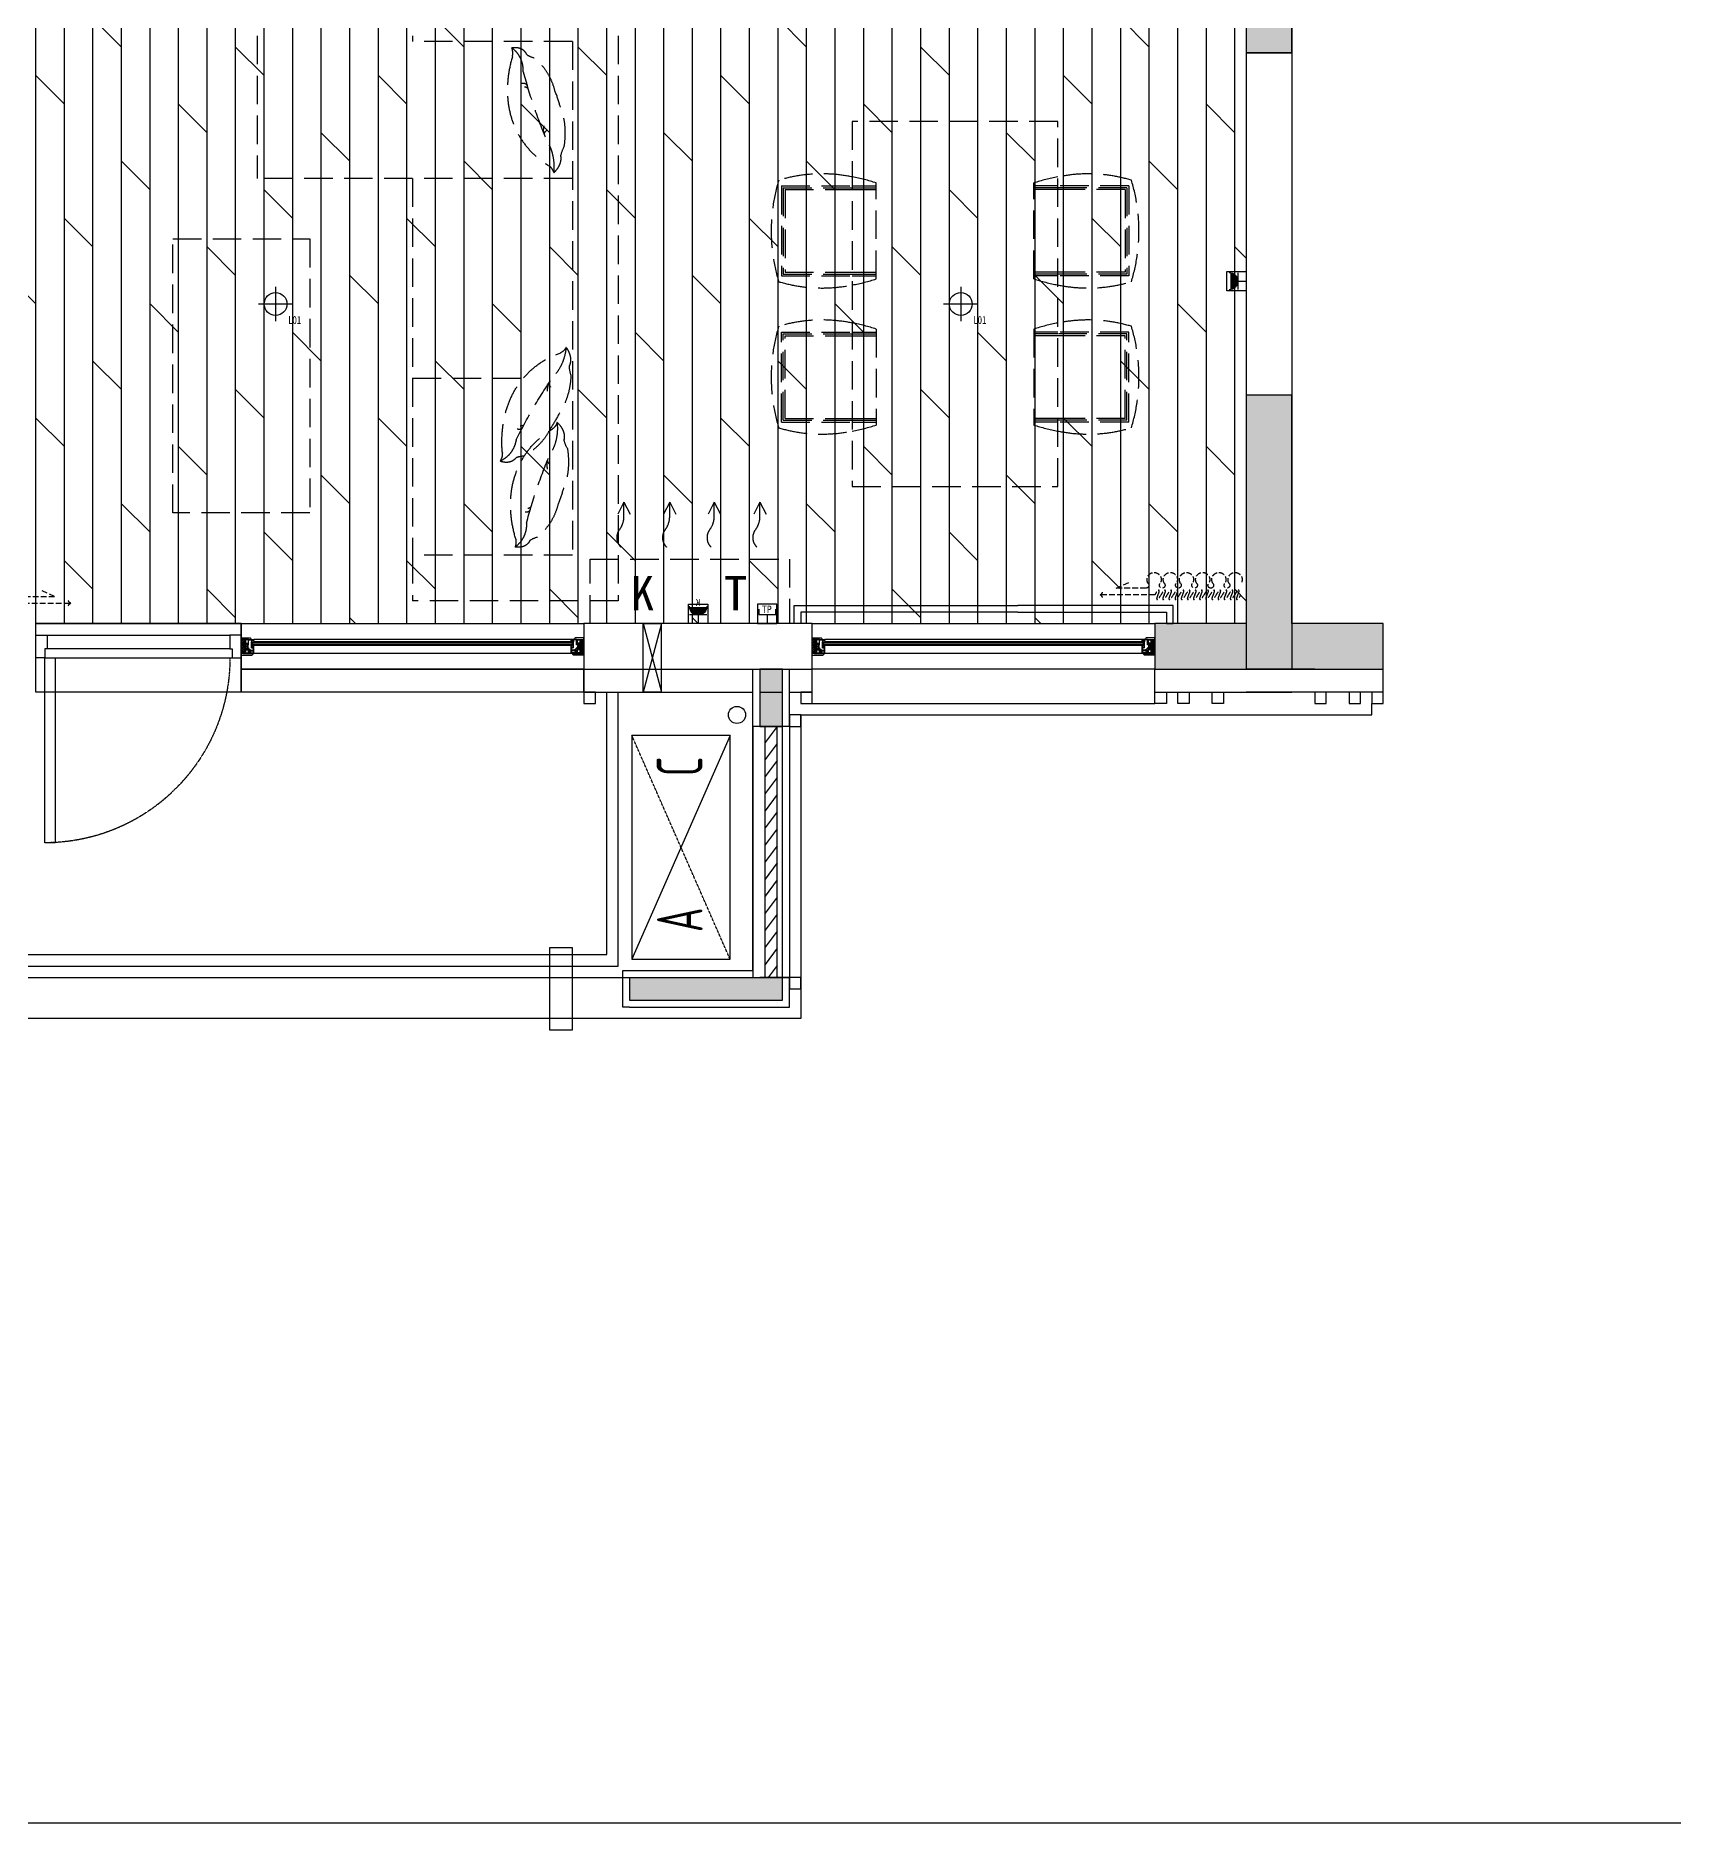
# Model space of a CAD drawing. Header units: millimetres. Extents: x -28014 to 297841, y -81741 to 47579.
# Drawn here: x 85783 to 92953, y -36114 to -28284 of the extents above; entities that cross this region are included whole.
import ezdxf

# ---------------------------------------------------------------- set-up
doc = ezdxf.new("R2010")
doc.units = ezdxf.units.MM
doc.header["$MEASUREMENT"] = 0
doc.set_wipeout_variables(frame=1)
doc.linetypes.add('__DASH', pattern=[0.35, 0.25, -0.1])
doc.linetypes.add('DASH', pattern=[0.35, 0.25, -0.1])
for name, color, linetype in [('A-墙体-面层', 6, 'Continuous'), ('A-给排水-设备', 132, 'Continuous'), ('AR9-剪力墙（柱）填充', 250, 'Continuous'), ('AR9-剪力墙（柱）线', 6, 'Continuous'), ('AR9-墙线', 160, 'Continuous'), ('AR9-建筑幕墙（窗）', 12, 'Continuous'), ('AR9-阳台栏杆（天花隐）', 12, 'Continuous'), ('DS-4BS-墙体完成面', 20, 'Continuous'), ('DS-4BS-窗帘', 136, 'Continuous'), ('EM-弱电图标', 14, 'Continuous'), ('EM-强电图标', 14, 'Continuous'), ('FC-地面造型线', 136, 'Continuous'), ('FC-平面高差线', 144, 'Continuous'), ('FF-活动家具', 51, 'Continuous'), ('FF-门', 20, 'Continuous'), ('FF-门套', 20, 'Continuous'), ('RC-天花灯具', 2, 'Continuous'), ('RC-天花轮廓线', 30, 'Continuous'), ('SURFACE', 6, 'Continuous'), ('装饰', 152, 'Continuous')]:
    doc.layers.add(name, color=color, linetype=linetype)
doc.styles.add('DADRI-HZ', font='hzs.shx', dxfattribs={"width": 0.7, "bigfont": 'hztxt.shx'})
doc.styles.add('宋体', font='', dxfattribs={"width": 0.8})
doc.styles.add('文字标注', font='')
doc.styles.get('宋体').set_extended_font_data('SimSun')
doc.styles.get('文字标注').set_extended_font_data('SimSun')

# ---------------------------------------------------------------- blocks, each defined once
blk = doc.blocks.new('nfdgfxb')
at = {"layer": 'AR9-墙线', "ltscale": 0.5}
blk.add_lwpolyline([(34, 300), (114, 300), (34, 0), (114, 0), (114, 300), (34, 300), (114, 0), (34, 0), (34, 300)], dxfattribs=at)
blk = doc.blocks.new('kt')
at = {"linetype": 'DASH', "ltscale": 500}
for p, q in [((632478.4, 107205.6), (632451.2, 107259.3)), ((632478.4, 107262.9), (632478.4, 107205.6)), ((632478.4, 107205.6), (632505.5, 107259.3)), ((632678.6, 107205.6), (632651.4, 107259.3)), ((632678.6, 107262.9), (632678.6, 107205.6)), ((632678.6, 107205.6), (632705.8, 107259.3)), ((632873.5, 107205.6), (632846.3, 107259.3)), ((632873.5, 107262.9), (632873.5, 107205.6)), ((632873.5, 107205.6), (632900.7, 107259.3)), ((633073.8, 107205.6), (633046.7, 107259.3)), ((633073.8, 107262.9), (633073.8, 107205.6)), ((633073.8, 107205.6), (633101, 107259.3))]:
    blk.add_line(p, q, dxfattribs=at)
blk.add_lwpolyline([(633221.1, 107455.2), (632349.1, 107455.2), (632349.1, 107738.2), (633221.1, 107738.2)], close=True, dxfattribs=at)
for centre, radius, start, end in [((632453.1, 107361.6), 56.8, 320.2307, 47.1069), ((632653.4, 107361.6), 56.8, 320.2307, 47.1069), ((632848.3, 107361.6), 56.8, 320.2307, 47.1069), ((633048.6, 107361.6), 56.8, 320.2307, 47.1069), ((632577.5, 107267.5), 99.3, 144.40561, 182.66529), ((632777.8, 107267.5), 99.3, 144.40561, 182.66529), ((632972.7, 107267.5), 99.3, 144.40561, 182.66529), ((633173, 107267.5), 99.3, 144.40561, 182.66529)]:
    blk.add_arc(centre, radius, start, end, dxfattribs=at)
at = {"linetype": 'DASH', "ltscale": 500, "insert": (633044, 107679.8), "char_height": 150, "attachment_point": 7, "rotation": 180, "style": '文字标注'}
blk.add_mtext('K   T', dxfattribs=at)
blk = doc.blocks.new('餐桌组合11600')
at = {"layer": 'FF-活动家具', "linetype": '__DASH', "ltscale": 500}
for p, q in [((282.8, 310.4), (282.8, 0)), ((282.8, 310.4), (677.2, 310.4)), ((290.9, 302.3), (290.9, 0)), ((290.9, 302.3), (669.1, 302.3)), ((299, 294.2), (299, 0)), ((299, 294.2), (661, 294.2)), ((661, 294.2), (661, 0)), ((669.1, 302.3), (669.1, 0)), ((677.2, 310.4), (677.2, 0)), ((922.8, 310.4), (922.8, 0)), ((1317.2, 310.4), (922.8, 310.4)), ((930.9, 302.3), (930.9, 0)), ((1309.1, 302.3), (930.9, 302.3)), ((939, 294.2), (939, 0)), ((1301, 294.2), (939, 294.2)), ((1301, 294.2), (1301, 0)), ((1309.1, 302.3), (1309.1, 0)), ((1317.2, 310.4), (1317.2, 0)), ((282.8, 0), (282.8, -105)), ((290.9, 0), (290.9, -105)), ((299, 0), (299, -105)), ((661, 0), (661, -105)), ((669.1, 0), (669.1, -105)), ((677.2, 0), (677.2, -105)), ((922.8, 0), (922.8, -105)), ((930.9, 0), (930.9, -105)), ((939, 0), (939, -105)), ((1301, 0), (1301, -105)), ((1309.1, 0), (1309.1, -105)), ((1317.2, 0), (1317.2, -105)), ((690.3, -105), (269.7, -105)), ((909.7, -105), (1330.3, -105)), ((690.3, -795), (269.7, -795)), ((282.8, -900), (282.8, -795)), ((290.9, -900), (290.9, -795)), ((299, -900), (299, -795)), ((661, -900), (661, -795)), ((669.1, -900), (669.1, -795)), ((677.2, -900), (677.2, -795)), ((909.7, -795), (1330.3, -795)), ((922.8, -900), (922.8, -795)), ((930.9, -900), (930.9, -795)), ((939, -900), (939, -795)), ((1301, -900), (1301, -795)), ((1309.1, -900), (1309.1, -795)), ((1317.2, -900), (1317.2, -795)), ((282.8, -1210.4), (282.8, -900)), ((290.9, -1202.3), (290.9, -900)), ((299, -1194.2), (299, -900)), ((661, -1194.2), (661, -900)), ((669.1, -1202.3), (669.1, -900)), ((677.2, -1210.4), (677.2, -900)), ((922.8, -1210.4), (922.8, -900)), ((930.9, -1202.3), (930.9, -900)), ((939, -1194.2), (939, -900)), ((1301, -1194.2), (1301, -900)), ((1309.1, -1202.3), (1309.1, -900)), ((1317.2, -1210.4), (1317.2, -900)), ((282.8, -1210.4), (677.2, -1210.4)), ((290.9, -1202.3), (669.1, -1202.3)), ((299, -1194.2), (661, -1194.2)), ((1317.2, -1210.4), (922.8, -1210.4)), ((1309.1, -1202.3), (930.9, -1202.3)), ((1301, -1194.2), (939, -1194.2))]:
    blk.add_line(p, q, dxfattribs=at)
blk.add_lwpolyline([(0, -900), (1600, -900), (1600, 0), (0, 0)], close=True, dxfattribs=at)
for centre, radius, start, end in [((889.9, 132.6), 659.9, 163.32114, 191.58921), ((480, -408.1), 763.2, 73.06972, 106.93028), ((70.1, 132.6), 659.9, 348.41079, 16.67886), ((1529.9, 132.6), 659.9, 163.32114, 191.58921), ((1120, -408.1), 763.2, 73.06972, 106.93028), ((710.1, 132.6), 659.9, 348.41079, 16.67886), ((1061.1, 148.9), 831.1, 190.32403, 197.7898), ((-101.1, 148.9), 831.1, 342.2102, 349.67597), ((1701.1, 148.9), 831.1, 190.32403, 197.7898), ((538.9, 148.9), 831.1, 342.2102, 349.67597), ((1061.1, -1048.9), 831.1, 162.2102, 169.67597), ((-101.1, -1048.9), 831.1, 10.32403, 17.7898), ((1701.1, -1048.9), 831.1, 162.2102, 169.67597), ((538.9, -1048.9), 831.1, 10.32403, 17.7898), ((889.9, -1032.6), 659.9, 168.41079, 196.67886), ((70.1, -1032.6), 659.9, 343.32114, 11.58921), ((1529.9, -1032.6), 659.9, 168.41079, 196.67886), ((710.1, -1032.6), 659.9, 343.32114, 11.58921), ((480, -491.9), 763.2, 253.06972, 286.93028), ((1120, -491.9), 763.2, 253.06972, 286.93028)]:
    blk.add_arc(centre, radius, start, end, dxfattribs=at)
blk = doc.blocks.new('L沙发2650')
at = {"layer": 'FF-活动家具', "linetype": '__DASH', "ltscale": 500}
for p, q in [((0, 2650), (0, 0)), ((0, 2650), (870, 2650)), ((870, 2650), (1580, 2650)), ((900, 2650), (900, 2450)), ((1580, 2650), (1580, 1850)), ((200, 2450), (900, 2450)), ((200, 2450), (200, 200)), ((200, 1850), (900, 1850)), ((900, 1850), (1580, 1850)), ((900, 1850), (900, 200)), ((900, 975), (415.5, 975)), ((200, 200), (900, 200)), ((900, 200), (900, 0)), ((0, 0), (900, 0))]:
    blk.add_line(p, q, dxfattribs=at)
at = {"layer": 'FF-活动家具', "linetype": '__DASH', "ltscale": 500, "extrusion": (0, 0, -1)}
for centre, major_axis, start_param, end_param in [((735.7, 2032.2), (-417.7, 292.3), -0.26771, 0.196309), ((735.7, 2032.2), (-417.7, 292.3), -0.26771, 0.196309), ((-142, 2402.6), (-559.3, 391.4), 2.408554, 3.455752), ((-142, 2402.6), (-559.3, 391.4), 2.408554, 3.455752), ((296.7, 2497.8), (-122.7, 85.8), 3.389375, 3.703714), ((296.7, 2497.8), (-122.7, 85.8), 3.389375, 3.703714), ((475.2, 2351.9), (-70.3, 49.2), -0.150831, 0.979679), ((475.2, 2351.9), (-70.3, 49.2), -0.150831, 0.979679), ((618.2, 2266.5), (-180.9, 126.6), -0.490371, 0.250353), ((618.2, 2266.5), (-180.9, 126.6), -0.490371, 0.250353), ((551.4, 2375.7), (-80.2, 56.1), -0.678882, -0.164651), ((551.4, 2375.7), (-80.2, 56.1), -0.678882, -0.164651), ((-3255.5, 3958.4), (-3347.5, 2342.5), 2.882237, 2.987316), ((-3255.5, 3958.4), (-3347.5, 2342.5), 2.882237, 2.987316), ((1108.5, 1786.5), (-778.4, 544.7), -0.258135, -0.160744), ((1108.5, 1786.5), (-778.4, 544.7), -0.258135, -0.160744), ((699.8, 1925.9), (-417.7, 292.3), -0.615188, -0.151169), ((699.8, 1925.9), (-417.7, 292.3), -0.615188, -0.151169), ((116.6, 1963.8), (-122.7, 85.8), 2.160593, 2.474931), ((116.6, 1963.8), (-122.7, 85.8), 2.160593, 2.474931), ((610.9, 1814.2), (-295, 206.4), -0.559943, -0.019248), ((610.9, 1814.2), (-295, 206.4), -0.559943, -0.019248), ((328.7, 1917.3), (-70.3, 49.2), -1.398558, -0.268048), ((328.7, 1917.3), (-70.3, 49.2), -1.398558, -0.268048), ((369.4, 1835.9), (-80.2, 56.1), -0.254228, 0.260003), ((369.4, 1835.9), (-80.2, 56.1), -0.254228, 0.260003), ((285.2, 946.3), (14.1, 14.9), 0.590754, 1.564635), ((285.2, 946.3), (14.1, 14.9), 0.590754, 1.564635), ((232.3, 898.1), (62.2, 65.5), 0.182406, 0.714671), ((232.3, 898.1), (62.2, 65.5), 0.182406, 0.714671), ((442.8, 812.6), (36, 37.8), 2.537971, 2.960057), ((442.8, 812.6), (36, 37.8), 2.537971, 2.960057), ((442.2, 780.3), (22.2, 23.4), 2.199169, 3.345275), ((442.2, 780.3), (22.2, 23.4), 2.199169, 3.345275), ((291, 609.7), (16.8, 11.7), 0.590754, 1.564635), ((291, 609.7), (16.8, 11.7), 0.590754, 1.564635), ((229.5, 573), (74, 51.8), 0.182406, 0.714671), ((229.5, 573), (74, 51.8), 0.182406, 0.714671), ((418.9, 447.3), (42.8, 29.9), 2.537971, 2.960057), ((418.9, 447.3), (42.8, 29.9), 2.537971, 2.960057), ((411.8, 415.8), (26.4, 18.5), 2.199169, 3.345275), ((411.8, 415.8), (26.4, 18.5), 2.199169, 3.345275)]:
    blk.add_ellipse(centre, major_axis=major_axis, ratio=0.724638, start_param=start_param, end_param=end_param, dxfattribs=at)
at = {"layer": 'FF-活动家具', "linetype": '__DASH', "ltscale": 500}
for centre, major_axis, start_param, end_param in [((432.9, 2209.7), (-42.8, 29.9), -0.603621, -0.181536), ((432.9, 2209.7), (-42.8, 29.9), -0.603621, -0.181536), ((425.8, 2241.2), (-26.4, 18.5), -0.942424, 0.203683), ((425.8, 2241.2), (-26.4, 18.5), -0.942424, 0.203683), ((305, 2047.4), (-16.8, 11.7), 3.732346, 4.706228), ((305, 2047.4), (-16.8, 11.7), 3.732346, 4.706228), ((243.5, 2084), (-74, 51.8), 3.323999, 3.856263), ((243.5, 2084), (-74, 51.8), 3.323999, 3.856263), ((282.6, 1078.4), (59.1, 62.2), 1.743034, 2.873545), ((282.6, 1078.4), (59.1, 62.2), 1.743034, 2.873545), ((538.7, 1235.6), (248, 261), 2.58165, 3.122344), ((306.2, 1166.3), (67.4, 71), 2.887364, 3.401596), ((538.7, 1235.6), (248, 261), 2.58165, 3.122344), ((306.2, 1166.3), (67.4, 71), 2.887364, 3.401596), ((84, 990.8), (103.1, 108.5), -0.981, -0.666662), ((84, 990.8), (103.1, 108.5), -0.981, -0.666662), ((-82.2, 509.3), (470.3, 494.8), -0.733038, 0.314159), ((-82.2, 509.3), (470.3, 494.8), -0.733038, 0.314159), ((648, 1143.9), (351.2, 369.5), 2.526405, 2.990423), ((648, 1143.9), (351.2, 369.5), 2.526405, 2.990423), ((-2823.9, -1634.8), (2814.6, 2961.5), -0.259356, -0.154277), ((-2823.9, -1634.8), (2814.6, 2961.5), -0.259356, -0.154277), ((1020.7, 1361.7), (654.5, 688.7), 2.883458, 2.980848), ((1020.7, 1361.7), (654.5, 688.7), 2.883458, 2.980848), ((102.6, 693.3), (122.7, 85.8), -0.981, -0.666662), ((102.6, 693.3), (122.7, 85.8), -0.981, -0.666662), ((314.7, 739.7), (70.3, 49.2), 1.743034, 2.873545), ((314.7, 739.7), (70.3, 49.2), 1.743034, 2.873545), ((597, 842.8), (295, 206.4), 2.58165, 3.122344), ((597, 842.8), (295, 206.4), 2.58165, 3.122344), ((355.4, 821.1), (80.2, 56.1), 2.887364, 3.401596), ((355.4, 821.1), (80.2, 56.1), 2.887364, 3.401596), ((-156, 254.5), (559.3, 391.4), -0.733038, 0.314159), ((-156, 254.5), (559.3, 391.4), -0.733038, 0.314159), ((704.3, 1046.9), (351.2, 369.5), 2.873883, 3.337901), ((704.3, 1046.9), (351.2, 369.5), 2.873883, 3.337901), ((685.9, 731.2), (417.7, 292.3), 2.526405, 2.990423), ((685.9, 731.2), (417.7, 292.3), 2.526405, 2.990423), ((-3269.4, -1301.4), (3347.5, 2342.5), -0.259356, -0.154277), ((-3269.4, -1301.4), (3347.5, 2342.5), -0.259356, -0.154277), ((366.7, 503.2), (103.1, 108.5), 0.247782, 0.562121), ((366.7, 503.2), (103.1, 108.5), 0.247782, 0.562121), ((635.7, 793.9), (152.1, 160), 2.651222, 3.391946), ((635.7, 793.9), (152.1, 160), 2.651222, 3.391946), ((512.6, 681.7), (59.1, 62.2), 2.990762, 4.121272), ((512.6, 681.7), (59.1, 62.2), 2.990762, 4.121272), ((592, 673.5), (67.4, 71), 2.46271, 2.976942), ((592, 673.5), (67.4, 71), 2.46271, 2.976942), ((1094.5, 870.5), (778.4, 544.7), 2.883458, 2.980848), ((1094.5, 870.5), (778.4, 544.7), 2.883458, 2.980848), ((721.7, 624.9), (417.7, 292.3), 2.873883, 3.337901), ((721.7, 624.9), (417.7, 292.3), 2.873883, 3.337901), ((604.2, 390.6), (180.9, 126.6), 2.651222, 3.391946), ((604.2, 390.6), (180.9, 126.6), 2.651222, 3.391946), ((282.8, 159.2), (122.7, 85.8), 0.247782, 0.562121), ((282.8, 159.2), (122.7, 85.8), 0.247782, 0.562121), ((461.2, 305.2), (70.3, 49.2), 2.990762, 4.121272), ((461.2, 305.2), (70.3, 49.2), 2.990762, 4.121272), ((537.4, 281.3), (80.2, 56.1), 2.46271, 2.976942), ((537.4, 281.3), (80.2, 56.1), 2.46271, 2.976942)]:
    blk.add_ellipse(centre, major_axis=major_axis, ratio=0.724638, start_param=start_param, end_param=end_param, dxfattribs=at)
blk = doc.blocks.new('1200长茶几')
at = {"layer": 'FF-活动家具', "linetype": '__DASH', "ltscale": 500}
blk.add_lwpolyline([(0, -600), (1200, -600), (1200, 0), (0, 0)], close=True, dxfattribs=at)
blk = doc.blocks.new('双机上下布置')
blk.add_lwpolyline([(980, 0), (0, 0), (0, -430), (980, -430)], close=True)
at = {"linetype": 'DASH', "ltscale": 0.5}
blk.add_lwpolyline([(0, -430), (980, 0)], dxfattribs=at)
blk.add_lwpolyline([(980, -430), (0, 0)])
at = {"style": 'DADRI-HZ', "width": 0.7}
for s, p in [('A', (118.8, -309.1)), ('C', (801.7, -309.1))]:
    blk.add_text(s, height=200, dxfattribs=at).set_placement(p)
blk = doc.blocks.new('$WINLIB2D$00000039')
at = {"color": 0}
for points in [[(-0.5, 0.5), (-0.5, -0.5)], [(0.5, 0.5), (-0.5, 0.5)], [(0.5, -0.5), (0.5, 0.5)], [(-0.5, 0.1667), (0.5, 0.1667)], [(-0.3839, -0.1667), (-0.448, 0.1667)], [(-0.3159, -0.1667), (-0.38, 0.1667)], [(-0.2479, -0.1667), (-0.312, 0.1667)], [(-0.1799, -0.1667), (-0.244, 0.1667)], [(-0.1119, -0.1667), (-0.176, 0.1667)], [(-0.0439, -0.1667), (-0.108, 0.1667)], [(0.0241, -0.1667), (-0.04, 0.1667)], [(0.0921, -0.1667), (0.028, 0.1667)], [(0.16, -0.1667), (0.0959, 0.1667)], [(0.228, -0.1667), (0.1639, 0.1667)], [(0.296, -0.1667), (0.2319, 0.1667)], [(0.364, -0.1667), (0.2999, 0.1667)], [(0.432, -0.1667), (0.3679, 0.1667)], [(0.5, -0.1667), (0.4359, 0.1667)], [(-0.4519, -0.1667), (-0.5, 0.0836)], [(-0.5, -0.1667), (0.5, -0.1667)], [(0.5, -0.5), (-0.5, -0.5)]]:
    blk.add_lwpolyline(points, dxfattribs=at)
blk = doc.blocks.new('筒灯')
for p, q in [((765296.6, -18420.1), (765296.6, -18270.3)), ((765221.7, -18345.2), (765371.5, -18345.2))]:
    blk.add_line(p, q)
blk.add_circle((765296.6, -18345.2), 49.9)
blk = doc.blocks.new('*U446')
blk.add_blockref('筒灯', (9582.4, 554.7))
at = {"insert": (774824, -17738.1), "char_height": 35, "attachment_point": 1, "rotation": 180, "style": '宋体'}
blk.add_mtext_dynamic_manual_height_columns('L01', width=116.714, gutter_width=1, heights=[0], dxfattribs=at)
blk = doc.blocks.new('五孔插座')
at = {"linetype": 'ByBlock'}
for p, q in [((702044, -7681), (702194, -7681)), ((702048, -7681), (702109, -7743)), ((702048, -7693), (702093, -7739)), ((702061, -7681), (702123, -7743)), ((702073, -7681), (702134, -7742)), ((702086, -7681), (702144, -7739)), ((702099, -7681), (702153, -7735)), ((702111, -7681), (702161, -7731)), ((702124, -7681), (702168, -7725)), ((702137, -7681), (702174, -7719)), ((702149, -7681), (702180, -7712)), ((702162, -7681), (702185, -7705)), ((702174, -7681), (702189, -7696)), ((702187, -7681), (702193, -7687)), ((702044, -7743), (702194, -7743)), ((702119, -7743), (702119, -7818))]:
    blk.add_line(p, q, dxfattribs=at)
blk.add_arc((702119, -7667), 76.2, 180.8917, 359.1083, dxfattribs=at)
blk = doc.blocks.new('*U78')
blk.add_lwpolyline([(701741.3, -9390.9), (701826.3, -9390.9), (701826.3, -9305.9), (701741.3, -9305.9)], close=True)
at = {"xscale": 0.496079054735609, "yscale": 0.496079054735609, "zscale": 0.496079054735609}
blk.add_blockref('五孔插座', (353477.3, -5512.4), dxfattribs=at)
blk = doc.blocks.new('空调插座')
at = {"linetype": 'ByBlock'}
for p, q in [((703640, -7681), (703789, -7681)), ((703643, -7693), (703688, -7739)), ((703644, -7681), (703705, -7743)), ((703656, -7681), (703718, -7743)), ((703669, -7681), (703729, -7742)), ((703681, -7681), (703739, -7739)), ((703694, -7681), (703748, -7735)), ((703707, -7681), (703756, -7731)), ((703719, -7681), (703763, -7725)), ((703732, -7681), (703770, -7719)), ((703745, -7681), (703776, -7712)), ((703757, -7681), (703781, -7705)), ((703770, -7681), (703785, -7696)), ((703782, -7681), (703788, -7687)), ((703640, -7743), (703789, -7743)), ((703714, -7743), (703714, -7818))]:
    blk.add_line(p, q, dxfattribs=at)
blk.add_arc((703714, -7667), 76.2, 180.8917, 359.1083, dxfattribs=at)
at = {"linetype": 'ByBlock', "style": '宋体'}
blk.add_text('K', height=60, dxfattribs=at).set_placement((703695, -7666))
blk = doc.blocks.new('*U138')
blk.add_lwpolyline([(701741.3, -9390.9), (701826.3, -9390.9), (701826.3, -9305.9), (701741.3, -9305.9)], close=True)
at = {"xscale": 0.5067851083448388, "yscale": 0.5067851083448388, "zscale": 0.5067851083448388}
blk.add_blockref('空调插座', (345151.8, -5428.7), dxfattribs=at)
blk = doc.blocks.new('*U122')
blk.add_line((707547.7, -8262.3, 0), (707547.7, -8302.1))
blk.add_lwpolyline([(707505.2, -8302.1), (707590.2, -8302.1), (707590.2, -8217.1), (707505.2, -8217.1)], close=True)
blk.add_lwpolyline([(707510.6, -8238.4), (707510.6, -8262.3), (707584.9, -8262.3), (707584.9, -8238.4)])
at = {"linetype": 'ByBlock', "style": '宋体'}
blk.add_text('TP', height=31.85, dxfattribs=at).set_placement((707524.5, -8255.2))
blk = doc.blocks.new('*U428')
at = {"layer": 'AR9-建筑幕墙（窗）'}
h = blk.add_hatch(dxfattribs=at)
h.set_pattern_fill('HONEY', color=250, scale=2.333308)
h.set_pattern_definition([(2e-09, (-50793.7736, 158863.649), (5.55618969, 3.20786685), [3.70412646, -7.40825292]), (120, (-50793.7736, 158863.649), (-5.55618903, 3.207867997), [3.70412646, -7.40825292]), (60, (-50793.7736, 158863.649), (6.64e-07, 6.415734844), [-7.40825292, 3.70412646])])
h.paths.add_polyline_path([(-28.1, 330.1), (33.1, 330.1), (33.1, 345.7), (-28.1, 345.7)])
h = blk.add_hatch(dxfattribs=at)
h.set_pattern_fill('HONEY', color=250, scale=2.333308)
h.set_pattern_definition([(2e-09, (-50793.7736, 157709.3308), (5.55618969, 3.20786685), [3.70412646, -7.40825292]), (120, (-50793.7736, 157709.3308), (-5.55618903, 3.207867997), [3.70412646, -7.40825292]), (60, (-50793.7736, 157709.3308), (6.64e-07, 6.415734844), [-7.40825292, 3.70412646])])
h.paths.add_polyline_path([(-28.1, -1138.8), (33.1, -1138.8), (33.1, -1154.3), (-28.1, -1154.3)])
for p, q in [((-35.8, 345.7), (-35.8, 306.8)), ((40.8, 345.7), (-35.8, 345.7)), ((-28.1, 330.1), (-28.1, 345.7)), ((-28.1, 330.1), (-28.1, 345.7)), ((-28.1, 325.4), (-28.1, 345.7)), ((-28.1, 313.8), (-28.1, 330.1)), ((-28.1, 313.8), (-28.1, 300.6)), ((33.1, 301.2), (33.1, 345.7)), ((33.1, 301.2), (33.1, 345.7)), ((33.1, 296.5), (33.1, 345.7)), ((33.1, 337.9), (33.1, 290.5)), ((40.8, 345.7), (40.8, 298.9)), ((-28.1, 300.6), (-28.1, 290.5)), ((-28.1, -1099.1), (-28.1, 290.5)), ((-21.8, 290.5), (-28.1, 290.5)), ((-21.8, 290.5), (-17.9, 290.5)), ((-17.9, -1099.1), (-17.9, 290.5)), ((-1.6, -1099.1), (-1.6, 290.5)), ((2.3, 290.5), (-1.6, 290.5)), ((33.1, 290.5), (2.3, 290.5)), ((33.1, -1099.1), (33.1, 290.5)), ((-35.8, -1154.3), (-35.8, -1115.4)), ((40.8, -1154.3), (-35.8, -1154.3)), ((-21.8, -1099.1), (-28.1, -1099.1)), ((-28.1, -1109.2), (-28.1, -1099.1)), ((-28.1, -1122.4), (-28.1, -1109.2)), ((-28.1, -1122.4), (-28.1, -1138.8)), ((-28.1, -1134), (-28.1, -1154.3)), ((-28.1, -1138.8), (-28.1, -1154.3)), ((-28.1, -1138.8), (-28.1, -1154.3)), ((-21.8, -1099.1), (-17.9, -1099.1)), ((2.3, -1099.1), (-1.6, -1099.1)), ((33.1, -1099.1), (2.3, -1099.1)), ((33.1, -1146.5), (33.1, -1099.1)), ((33.1, -1105.1), (33.1, -1154.3)), ((33.1, -1109.9), (33.1, -1154.3)), ((33.1, -1109.9), (33.1, -1154.3)), ((40.8, -1154.3), (40.8, -1107.5))]:
    blk.add_line(p, q, dxfattribs=at)
at = {"layer": 'AR9-建筑幕墙（窗）', "color": 8}
for p, q in [((-28.1, 330.1), (-12.5, 330.1)), ((-25.7, 316.1), (-25.7, 327.8)), ((-25.7, 327.8), (-12.5, 327.8)), ((-25.7, 316.1), (-12.5, 316.1)), ((-25.7, 313.8), (-25.7, 300.6)), ((-3.9, 313.8), (-25.7, 313.8)), ((-12.5, 330.1), (-12.5, 337.9)), ((-12.5, 337.9), (-5.5, 337.9)), ((-12.5, 327.8), (-12.5, 316.1)), ((-10.2, 330.1), (-10.2, 335.6)), ((-5.5, 335.6), (-10.2, 335.6)), ((-10.2, 330.1), (30.7, 330.1)), ((-10.2, 327.8), (-6.3, 327.8)), ((-10.2, 327.8), (-10.2, 316.1)), ((-10.2, 316.1), (-6.3, 316.1)), ((-6.3, 327.8), (-6.3, 327)), ((-6.3, 327), (-3.9, 327)), ((-6.3, 316.1), (-6.3, 316.9)), ((-6.3, 316.9), (-3.9, 316.9)), ((-5.5, 337.9), (-5.5, 335.6)), ((-3.9, 327), (-3.9, 330.1)), ((-3.9, 316.9), (-3.9, 313.8)), ((1.1, 324.7), (1.1, 319.2)), ((3.4, 324.7), (3.4, 319.2)), ((8.5, 327), (8.5, 330.1)), ((10.8, 327), (8.5, 327)), ((10.8, 316.9), (8.5, 316.9)), ((8.5, 316.9), (8.5, 313.8)), ((8.5, 313.8), (10.8, 313.8)), ((10.8, 327.8), (14.7, 327.8)), ((10.8, 327.8), (10.8, 327)), ((10.8, 316.1), (10.8, 316.9)), ((10.8, 316.1), (14.7, 316.1)), ((10.8, 313.8), (14.7, 313.8)), ((14.7, 327.8), (14.7, 316.1)), ((14.7, 313.8), (14.7, 307.6)), ((17.1, 327.8), (30.7, 327.8)), ((17.1, 327.8), (17.1, 316.1)), ((17.1, 316.1), (30.7, 316.1)), ((17.1, 313.8), (30.7, 313.8)), ((17.1, 309.9), (17.1, 313.8)), ((17.1, 313.8), (17.1, 309.9)), ((21.7, 313.8), (21.7, 292.8)), ((33.1, 337.9), (26.1, 337.9)), ((26.1, 337.9), (26.1, 335.6)), ((26.1, 335.6), (30.7, 335.6)), ((26.1, 313.8), (26.1, 305.2)), ((30.7, 335.6), (30.7, 330.1)), ((30.7, 327.8), (30.7, 316.1)), ((30.7, 313.8), (30.7, 309.9)), ((-25.7, 300.6), (-21.8, 300.6)), ((-25.7, 298.2), (-25.7, 292.8)), ((-25.7, 298.2), (-21.8, 298.2)), ((-21.8, 292.8), (-25.7, 292.8)), ((-25.7, 292.8), (-21.8, 292.8)), ((-21.8, 300.6), (-21.8, 298.2)), ((-21.8, 300.6), (-17.9, 300.6)), ((-21.8, 292.8), (-21.8, 290.5)), ((-17.9, 300.6), (-17.9, 290.5)), ((-13.3, 300.6), (-17.9, 300.6)), ((-13.3, -1109.2), (-13.3, 300.6)), ((-6.3, 300.6), (-13.3, 300.6)), ((-6.3, 295.9), (-13.3, 300.6)), ((-6.3, 300.6), (-13.3, 295.9)), ((-6.3, 295.9), (-13.3, 295.9)), ((-6.3, -1109.2), (-6.3, 300.6)), ((-1.6, 300.6), (-6.3, 300.6)), ((-1.6, 300.6), (-1.6, 290.5)), ((2.3, 300.6), (-1.6, 300.6)), ((8.5, 300.6), (2.3, 300.6)), ((2.3, 300.6), (2.3, 298.2)), ((6.2, 298.2), (2.3, 298.2)), ((6.2, 292.8), (2.3, 292.8)), ((2.3, 292.8), (2.3, 290.5)), ((6.2, 298.2), (6.2, 292.8)), ((8.5, 300.6), (8.5, 292.8)), ((19.4, 292.8), (8.5, 292.8)), ((19.4, 307.6), (14.7, 307.6)), ((19.4, 309.9), (17.1, 309.9)), ((19.4, 309.9), (17.1, 309.9)), ((19.4, 309.9), (19.4, 307.6)), ((19.4, 309.9), (19.4, 292.8)), ((30.7, 292.8), (21.7, 292.8)), ((26.1, 305.2), (30.7, 305.2)), ((28.4, 309.9), (30.7, 309.9)), ((28.4, 309.9), (28.4, 307.6)), ((28.4, 307.6), (33.1, 307.6)), ((30.7, 305.2), (30.7, 292.8)), ((-28.1, -1138.8), (-12.5, -1138.8)), ((-21.8, -1101.4), (-25.7, -1101.4)), ((-25.7, -1101.4), (-21.8, -1101.4)), ((-25.7, -1106.9), (-25.7, -1101.4)), ((-25.7, -1106.9), (-21.8, -1106.9)), ((-25.7, -1122.4), (-25.7, -1109.2)), ((-25.7, -1109.2), (-21.8, -1109.2)), ((-3.9, -1122.4), (-25.7, -1122.4)), ((-25.7, -1124.8), (-25.7, -1136.4)), ((-25.7, -1124.8), (-12.5, -1124.8)), ((-25.7, -1136.4), (-12.5, -1136.4)), ((-21.8, -1101.4), (-21.8, -1099.1)), ((-21.8, -1109.2), (-21.8, -1106.9)), ((-21.8, -1109.2), (-17.9, -1109.2)), ((-17.9, -1109.2), (-17.9, -1099.1)), ((-13.3, -1109.2), (-17.9, -1109.2)), ((-6.3, -1104.5), (-13.3, -1104.5)), ((-6.3, -1104.5), (-13.3, -1109.2)), ((-6.3, -1109.2), (-13.3, -1104.5)), ((-6.3, -1109.2), (-13.3, -1109.2)), ((-12.5, -1136.4), (-12.5, -1124.8)), ((-12.5, -1138.8), (-12.5, -1146.5)), ((-12.5, -1146.5), (-5.5, -1146.5)), ((-10.2, -1124.8), (-6.3, -1124.8)), ((-10.2, -1136.4), (-10.2, -1124.8)), ((-10.2, -1136.4), (-6.3, -1136.4)), ((-10.2, -1138.8), (-10.2, -1144.2)), ((-10.2, -1138.8), (30.7, -1138.8)), ((-5.5, -1144.2), (-10.2, -1144.2)), ((-1.6, -1109.2), (-6.3, -1109.2)), ((-6.3, -1124.8), (-6.3, -1125.5)), ((-6.3, -1125.5), (-3.9, -1125.5)), ((-6.3, -1136.4), (-6.3, -1135.7)), ((-6.3, -1135.7), (-3.9, -1135.7)), ((-5.5, -1146.5), (-5.5, -1144.2)), ((-3.9, -1125.5), (-3.9, -1122.4)), ((-3.9, -1135.7), (-3.9, -1138.8)), ((-1.6, -1109.2), (-1.6, -1099.1)), ((2.3, -1109.2), (-1.6, -1109.2)), ((1.1, -1133.3), (1.1, -1127.9)), ((2.3, -1101.4), (2.3, -1099.1)), ((6.2, -1101.4), (2.3, -1101.4)), ((6.2, -1106.9), (2.3, -1106.9)), ((2.3, -1109.2), (2.3, -1106.9)), ((8.5, -1109.2), (2.3, -1109.2)), ((3.4, -1133.3), (3.4, -1127.9)), ((6.2, -1106.9), (6.2, -1101.4)), ((19.4, -1101.4), (8.5, -1101.4)), ((8.5, -1109.2), (8.5, -1101.4)), ((8.5, -1125.5), (8.5, -1122.4)), ((8.5, -1122.4), (10.8, -1122.4)), ((10.8, -1125.5), (8.5, -1125.5)), ((10.8, -1135.7), (8.5, -1135.7)), ((8.5, -1135.7), (8.5, -1138.8)), ((10.8, -1122.4), (14.7, -1122.4)), ((10.8, -1124.8), (14.7, -1124.8)), ((10.8, -1124.8), (10.8, -1125.5)), ((10.8, -1136.4), (10.8, -1135.7)), ((10.8, -1136.4), (14.7, -1136.4)), ((14.7, -1122.4), (14.7, -1116.2)), ((19.4, -1116.2), (14.7, -1116.2)), ((14.7, -1136.4), (14.7, -1124.8)), ((19.4, -1118.5), (17.1, -1118.5)), ((17.1, -1118.5), (17.1, -1122.4)), ((17.1, -1122.4), (17.1, -1118.5)), ((19.4, -1118.5), (17.1, -1118.5)), ((17.1, -1122.4), (30.7, -1122.4)), ((17.1, -1124.8), (30.7, -1124.8)), ((17.1, -1136.4), (17.1, -1124.8)), ((17.1, -1136.4), (30.7, -1136.4)), ((19.4, -1118.5), (19.4, -1101.4)), ((19.4, -1118.5), (19.4, -1116.2)), ((30.7, -1101.4), (21.7, -1101.4)), ((21.7, -1122.4), (21.7, -1101.4)), ((26.1, -1113.9), (30.7, -1113.9)), ((26.1, -1122.4), (26.1, -1113.9)), ((26.1, -1146.5), (26.1, -1144.2)), ((26.1, -1144.2), (30.7, -1144.2)), ((33.1, -1146.5), (26.1, -1146.5)), ((28.4, -1116.2), (33.1, -1116.2)), ((28.4, -1118.5), (28.4, -1116.2)), ((28.4, -1118.5), (30.7, -1118.5)), ((30.7, -1113.9), (30.7, -1101.4)), ((30.7, -1122.4), (30.7, -1118.5)), ((30.7, -1136.4), (30.7, -1124.8)), ((30.7, -1144.2), (30.7, -1138.8))]:
    blk.add_line(p, q, dxfattribs=at)
for points in [[(1.1, 324.7), (-7.8, 324.7), (-7.8, 319.2), (1.1, 319.2)], [(10.8, 327), (-6.3, 327)], [(-6.3, 316.9), (10.8, 316.9)], [(3.4, 319.2), (12.4, 319.2), (12.4, 324.7), (3.4, 324.7)], [(14.7, 316.9), (14.7, 316.9), (14.7, 327)], [(1.1, -1133.3), (-7.8, -1133.3), (-7.8, -1127.9), (1.1, -1127.9)], [(-6.3, -1125.5), (10.8, -1125.5)], [(10.8, -1135.7), (-6.3, -1135.7)], [(3.4, -1127.9), (12.4, -1127.9), (12.4, -1133.3), (3.4, -1133.3)], [(14.7, -1125.5), (14.7, -1125.5), (14.7, -1135.7)]]:
    blk.add_lwpolyline(points, dxfattribs=at)
at = {"layer": 'AR9-建筑幕墙（窗）'}
for centre, start, end in [((-26.2, 319), 231.81602, 263.25759), ((31.2, 311.1), 276.74241, 308.18398), ((-26.2, -1127.6), 96.74241, 128.18398), ((31.2, -1119.7), 51.81602, 83.25759)]:
    blk.add_arc(centre, 15.5, start, end, dxfattribs=at)
blk = doc.blocks.new('*U430')
at = {"color": 0, "linetype": 'ByBlock'}
blk.add_lwpolyline([(0, 0), (45, 0), (45, 810), (0, 810)], close=True, dxfattribs=at)
at = {"color": 8, "linetype": 'DASH'}
blk.add_arc((0, 0), 810, 0, 90, dxfattribs=at)
blk = doc.blocks.new('dfhfghjghk')
at = {"layer": 'DS-4BS-窗帘', "linetype": '__DASH', "ltscale": 100}
for p, q in [((-758, -19.6), (-700.6, 6.5)), ((-588.7, -49), (-828.8, -49)), ((-627.6, -19.6), (-758, -19.6))]:
    blk.add_line(p, q, dxfattribs=at)
at = {"layer": 'DS-4BS-窗帘', "linetype": '__DASH', "ltscale": 100, "extrusion": (0, 0, -1)}
for centre, major_axis, start_param, end_param in [((-627.6, -7.1), (-0.1, 12.4), 0.960001, 3.146341), ((-592.1, 17.9), (0, 31), 4.096799, 6.283139), ((-592.1, 17.9), (0.1, 31), -0.002146, 2.184194), ((-556.7, -7.1), (0, 12.4), 0.954753, 5.327433), ((-521.2, 17.9), (0, 31), 4.096718, 6.283058), ((-521.2, 17.9), (0.1, 31), -0.002146, 2.184194), ((-485.8, -7.1), (0, 12.4), 0.95291, 5.32559), ((-450.4, 17.9), (0.1, 31), 4.094915, 6.281255), ((-450.4, 17.9), (-0.1, 31), 0.002617, 2.188957), ((-414.9, -7.1), (0, 12.4), 0.952987, 5.325667), ((-379.5, 17.9), (0.1, 31), 4.094152, 6.280492), ((-379.5, 17.9), (0, 31), -0.00139, 2.18495), ((-344, -7.2), (-0.1, 12.4), 3.148476, 5.334816), ((-344, -7.2), (0, 12.4), 0.95495, 3.141289), ((-308.6, 17.9), (0, 31), 4.096215, 6.282555), ((-308.6, 17.9), (0.1, 31), -0.002146, 2.184194), ((-273.2, -7.2), (0, 12.4), 0.95291, 5.32559), ((-237.7, 17.9), (0, 31), 4.098127, 6.284467), ((-237.7, 17.9), (-0.1, 31), 0.001734, 2.188074)]:
    blk.add_ellipse(centre, major_axis=major_axis, ratio=1, start_param=start_param, end_param=end_param, dxfattribs=at)
at = {"layer": 'DS-4BS-窗帘', "linetype": '__DASH', "ltscale": 100}
for centre, major_axis, ratio, start_param, end_param in [((-840.3, -26.5), (17.9, 17.9), 1, 4.39776, 5.029729), ((-840.3, -71.5), (17.9, 17.9), 1, 5.965845, 6.597815), ((-582, -49), (11.5, 20), 0.254545, -1.424879, 1.716714), ((-568.5, -49), (11.5, 20), 0.254545, 1.716714, 4.858306), ((-555.1, -49), (11.5, 20), 0.254545, -1.424879, 1.716714), ((-541.6, -49), (11.5, 20), 0.254545, 1.716714, 4.858306), ((-528.2, -49), (11.5, 20), 0.254545, -1.424879, 1.716714), ((-514.8, -49), (11.5, 20), 0.254545, 1.716714, 4.858306), ((-501.3, -49), (11.5, 20), 0.254545, -1.424879, 1.716714), ((-487.9, -49), (11.5, 20), 0.254545, 1.716714, 4.858306), ((-474.5, -49), (11.5, 20), 0.254545, -1.424879, 1.716714), ((-461, -49), (11.5, 20), 0.254545, 1.716714, 4.858306), ((-447.6, -49), (11.5, 20), 0.254545, -1.424879, 1.716714), ((-434.2, -49), (11.5, 20), 0.254545, 1.716714, 4.858306), ((-420.7, -49), (11.5, 20), 0.254545, -1.424879, 1.716714), ((-407.3, -49), (11.5, 20), 0.254545, 1.716714, 4.858306), ((-393.9, -49), (11.5, 20), 0.254545, -1.424879, 1.716714), ((-380.4, -49), (11.5, 20), 0.254545, 1.716714, 4.858306), ((-367, -49), (11.5, 20), 0.254545, -1.424879, 1.716714), ((-353.6, -49), (11.5, 20), 0.254545, 1.716714, 4.858306), ((-340.1, -49), (11.5, 20), 0.254545, -1.424879, 1.716714), ((-326.7, -49), (11.5, 20), 0.254545, 1.716714, 4.858306), ((-313.3, -49), (11.5, 20), 0.254545, -1.424879, 1.716714), ((-299.8, -49), (11.5, 20), 0.254545, 1.716714, 4.858306), ((-286.4, -49), (11.5, 20), 0.254545, -1.424879, 1.716714), ((-272.9, -49), (11.5, 20), 0.254545, 1.716714, 4.858306), ((-259.5, -49), (11.5, 20), 0.254545, -1.424879, 1.716714), ((-246.1, -49), (11.5, 20), 0.254545, 1.716714, 4.858306), ((-232.6, -49), (11.5, 20), 0.254545, -1.424879, 1.716714), ((-219.2, -49), (11.5, 20), 0.254545, 1.716714, 4.858306)]:
    blk.add_ellipse(centre, major_axis=major_axis, ratio=ratio, start_param=start_param, end_param=end_param, dxfattribs=at)

msp = doc.modelspace()

# ---------------------------------------------------------------- hatches: boundary and pattern name
at = {"layer": 'AR9-剪力墙（柱）填充'}
for points in [[(92108.221, -27859.028), (90258.221, -27859.028), (90258.221, -25859.028), (89633.221, -25859.028), (89633.221, -26359.028), (90058.221, -26359.028), (90058.221, -28059.028), (91083.221, -28059.028), (91083.221, -28359.028), (91283.221, -28359.028), (91283.221, -28059.028), (92308.221, -28059.028), (92308.221, -26359.028), (92733.221, -26359.028), (92733.221, -25859.028), (92108.221, -25859.028)], [(91683.221, -31059.028), (91683.221, -30859.028), (91283.221, -30859.028), (91283.221, -29859.028), (91083.221, -29859.028), (91083.221, -30859.028), (90683.221, -30859.028), (90683.221, -31059.028)], [(88383.221, -32509.028), (89053.221, -32509.028), (88953.221, -32409.028), (88383.221, -32409.028)], [(89053.221, -32509.028), (89053.221, -32409.028), (88953.221, -32409.028)]]:
    msp.add_hatch(color=256, dxfattribs=at).paths.add_polyline_path(points)
at = {"layer": 'FC-地面造型线'}
h = msp.add_hatch(dxfattribs=at)
h.set_pattern_fill('DOLMIT', color=250, scale=500, angle=90)
h.set_pattern_definition([(90, (82283.22, -31459.03), (-125, 8e-15), []), (135, (82283.22, -31459.03), (-250, -250), [176.777, -353.553])])
h.paths.add_polyline_path([(89908.221, -26359.028), (89633.221, -26359.028), (89633.221, -25859.028), (89633.221, -25859.028), (89633.221, -25759.028), (89733.221, -25759.028), (89733.221, -25709.028), (89793.221, -25709.028), (89833.221, -25719.028), (89833.221, -25759.028), (89733.221, -25759.028), (89733.221, -24659.028), (89833.221, -24659.028), (89833.221, -24699.028), (89793.221, -24699.028), (89793.221, -24709.028), (89733.221, -24709.028), (89733.221, -24659.028), (89633.221, -24659.028), (89633.221, -24109.028), (88633.221, -24109.028), (88633.221, -24309.028), (88673.221, -24309.028), (88673.221, -24759.028), (88633.221, -24759.028), (88633.221, -26359.028), (88356.221, -26359.028), (88311.221, -26359.028), (88311.221, -26370.028), (88306.221, -26370.028), (88313.221, -26359.028), (88313.221, -26299.028), (88313.221, -26239.028), (87553.221, -26239.028), (87553.221, -26299.028), (87553.221, -26359.028), (87560.221, -26359.028), (87547.221, -26359.028), (87510.221, -26359.028), (86733.221, -26359.028), (86633.221, -26359.028), (86633.221, -26259.028), (86733.221, -26259.028), (86733.221, -23459.028), (86433.221, -23459.028), (84633.221, -23459.028), (83833.221, -23459.028), (83833.221, -24259.028), (83833.221, -26259.028), (83983.221, -26259.028), (85183.221, -26259.028), (85733.221, -26259.028), (85733.221, -26359.028), (85183.221, -26359.028), (85183.221, -26959.028), (85063.221, -26959.028), (85063.221, -26379.028), (84103.221, -26379.028), (84103.221, -26936.028), (84103.221, -26979.028), (84094.221, -26979.028), (84083.221, -26979.028), (84023.221, -26979.028), (83963.221, -26979.028), (83963.221, -27739.028), (84023.221, -27739.028), (84083.221, -27739.028), (84098.221, -27739.028), (84103.221, -27739.028), (84103.221, -27782.028), (84103.221, -27859.028), (84133.221, -27859.028), (84133.221, -28059.028), (83983.221, -28059.028), (82283.221, -28059.028), (82283.221, -31459.028), (82483.221, -31459.028), (84883.221, -31459.028), (85083.221, -31459.028), (85083.221, -30859.028), (85083.221, -28059.028), (85033.221, -28059.028), (85033.221, -27859.028), (85283.221, -27859.028), (85283.221, -29559.028), (85283.221, -30859.028), (85583.221, -30859.028), (85783.221, -30859.028), (85783.221, -31059.028), (85783.221, -30859.028), (86683.221, -30859.028), (88183.221, -30859.028), (89183.221, -30859.028), (90683.221, -30859.028), (91083.221, -30859.028), (91083.221, -28359.028), (91083.221, -28209.028), (89908.221, -28209.028)])

# ---------------------------------------------------------------- linework, layer by layer
at = {"layer": 'A-墙体-面层'}
for p, q in [((89083.221, -31309.028), (89053.221, -31309.028)), ((89083.221, -32409.028), (89053.221, -32409.028))]:
    msp.add_line(p, q, dxfattribs=at)
at = {"layer": 'A-给排水-设备'}
msp.add_circle((88853.221, -31259.028), 37.5, dxfattribs=at)
at = {"layer": 'AR9-剪力墙（柱）线'}
for p, q in [((91083.221, -28059.028), (91083.221, -28359.028)), ((91283.221, -28359.028), (91283.221, -28059.028)), ((91083.221, -28359.028), (91283.221, -28359.028)), ((91283.221, -29859.028), (91083.221, -29859.028)), ((91083.221, -29859.028), (91083.221, -30859.028)), ((91283.221, -30859.028), (91283.221, -29859.028)), ((91083.221, -30859.028), (90683.221, -30859.028)), ((90683.221, -30859.028), (90683.221, -31059.028)), ((91683.221, -30859.028), (91283.221, -30859.028)), ((91683.221, -31059.028), (91683.221, -30859.028)), ((89053.221, -31059.028), (88953.221, -31059.028)), ((90683.221, -31059.028), (91683.221, -31059.028)), ((88953.221, -31309.028), (89053.221, -31309.028)), ((88383.221, -32409.028), (88953.221, -32409.028)), ((88383.221, -32409.028), (88383.221, -32509.028)), ((89053.221, -32409.028), (88953.221, -32409.028)), ((89053.221, -32509.028), (89053.221, -32409.028)), ((88383.221, -32509.028), (89053.221, -32509.028))]:
    msp.add_line(p, q, dxfattribs=at)
at = {"layer": 'AR9-墙线'}
for p, q in [((91283.221, -28059.028), (91283.221, -30859.028)), ((91083.221, -28359.028), (91083.221, -30859.028)), ((91283.221, -28359.028), (91083.221, -28359.028)), ((91083.221, -28359.028), (91083.221, -31059.028)), ((91283.221, -28359.028), (91083.221, -28359.028)), ((91283.221, -28359.028), (91283.221, -31059.028)), ((91283.221, -28359.028), (91283.221, -30859.028)), ((89183.221, -30859.028), (88183.221, -30859.028)), ((88183.221, -30859.028), (88183.221, -31059.028)), ((89183.221, -31059.028), (89183.221, -30859.028)), ((91083.221, -30859.028), (90683.221, -30859.028)), ((90683.221, -30859.028), (90683.221, -31059.028)), ((91283.221, -30859.028), (91283.221, -30859.028)), ((91683.221, -30859.028), (91583.221, -30859.028)), ((91683.221, -31059.028), (91683.221, -30859.028)), ((88183.221, -31059.028), (89183.221, -31059.028)), ((90683.221, -31059.028), (91283.221, -31059.028)), ((91383.221, -31059.028), (91083.221, -31059.028)), ((91383.221, -31059.028), (91683.221, -31059.028))]:
    msp.add_line(p, q, dxfattribs=at)
for points in [[(85383.221, -32409.028), (89053.221, -32409.028), (89053.221, -31159.028)], [(89133.221, -31259.028), (89133.222, -32459.028), (89133.222, -32534.028), (89133.222, -32589.028), (85383.221, -32589.028)]]:
    msp.add_lwpolyline(points, dxfattribs=at)
msp.add_lwpolyline([(88033.221, -32279.028), (88033.221, -32639.028), (88133.221, -32639.028), (88133.221, -32279.028)], close=True, dxfattribs=at)
at = {"layer": 'AR9-建筑幕墙（窗）'}
msp.add_line((89183.221, -31159.028), (89183.221, -31059.028), dxfattribs=at)
for points in [[(86683.221, -30859.028), (88183.221, -30859.028), (88183.221, -31059.028), (86683.221, -31059.028)], [(89183.221, -30859.028), (90683.221, -30859.028), (90683.221, -31059.028), (89183.221, -31059.028)], [(86683.221, -31059.028), (88183.221, -31059.028), (88183.221, -31159.028), (86683.221, -31159.028)]]:
    msp.add_lwpolyline(points, close=True, dxfattribs=at)
at = {"layer": 'AR9-阳台栏杆（天花隐）'}
for points in [[(90083.221, -30809.028), (89133.221, -30809.028), (89133.221, -30859.028), (89103.221, -30859.028), (89103.221, -30779.028), (90083.221, -30779.028)], [(90083.221, -30809.028), (90733.221, -30809.027), (90733.221, -30859.027), (90763.221, -30859.027), (90763.221, -30779.027), (90083.221, -30779.028)], [(85383.221, -32309.028), (88283.221, -32309.028), (88283.221, -31159.028)], [(85383.221, -32359.028), (88333.221, -32359.028), (88333.221, -31159.028)]]:
    msp.add_lwpolyline(points, dxfattribs=at)
at = {"layer": 'FC-平面高差线', "color": 144}
for p, q in [((86683.221, -30859.028), (85783.221, -30859.028)), ((86683.221, -31159.028), (85783.221, -31159.028)), ((88383.221, -32379.028), (88923.221, -32379.028)), ((89083.221, -32539.028), (89083.221, -32409.028)), ((88383.221, -32539.028), (89083.221, -32539.028))]:
    msp.add_line(p, q, dxfattribs=at)
at = {"layer": 'FC-平面高差线', "color": 8}
for p, q in [((85833.221, -30909.028), (86633.221, -30909.028)), ((86633.221, -30969.028), (85833.221, -30969.028)), ((85823.221, -31009.028), (86643.221, -31009.028))]:
    msp.add_line(p, q, dxfattribs=at)
at = {"layer": 'FC-平面高差线', "color": 144}
msp.add_lwpolyline([(88383.221, -32539.028), (88353.221, -32539.028), (88353.221, -32439.028), (88353.221, -32439.028), (88353.221, -32379.028), (88383.221, -32379.028)], dxfattribs=at)
at = {"layer": 'FF-门套'}
for points in [[(85823.221, -31009.028), (85783.221, -31009.028), (85783.221, -30909.028), (85833.221, -30909.028), (85833.221, -30969.028), (85823.221, -30969.028)], [(86643.221, -31009.028), (86683.221, -31009.028), (86683.221, -30909.028), (86633.221, -30909.028), (86633.221, -30969.028), (86643.221, -30969.028)]]:
    msp.add_lwpolyline(points, close=True, dxfattribs=at)
at = {"layer": 'RC-天花轮廓线'}
msp.add_lwpolyline([(85783.221, -30859.028), (86683.221, -30859.028), (86683.221, -31159.028), (85783.221, -31159.028)], close=True, dxfattribs=at)
at = {"layer": 'SURFACE'}
for p, q in [((90683.221, -31159.028), (90683.221, -31059.028)), ((91683.221, -31159.028), (91683.221, -31059.028)), ((90683.221, -31159.028), (91283.221, -31159.028)), ((91383.221, -31159.028), (91083.221, -31159.028)), ((91683.221, -31159.028), (91383.221, -31159.028))]:
    msp.add_line(p, q, dxfattribs=at)
at = {"layer": '装饰'}
for q in [(88183.221, -31059.028), (88183.221, -31059.028), (89183.221, -31159.028)]:
    msp.add_line((88183.221, -31159.028), q, dxfattribs=at)
for points in [[(88183.221, -31209.028), (88233.221, -31209.028), (88233.221, -31159.028), (88183.221, -31159.028)], [(89133.221, -31209.028), (89183.221, -31209.028), (89183.221, -31159.028), (89133.221, -31159.028)], [(90733.221, -31209.028), (90683.221, -31209.028), (90683.221, -31159.028), (90733.221, -31159.028)], [(90833.221, -31209.028), (90783.221, -31209.028), (90783.221, -31159.028), (90833.221, -31159.028)], [(90983.221, -31209.028), (90933.221, -31209.028), (90933.221, -31159.028), (90983.221, -31159.028)], [(91383.222, -31209.028), (91433.222, -31209.028), (91433.222, -31159.028), (91383.222, -31159.028)], [(91533.222, -31209.028), (91583.222, -31209.028), (91583.222, -31159.028), (91533.222, -31159.028)], [(91633.222, -31209.028), (91683.222, -31209.028), (91683.222, -31159.028), (91633.222, -31159.028)], [(89083.221, -31309.028), (89133.222, -31309.028), (89133.222, -31259.028), (89083.221, -31259.028)], [(89083.222, -32459.028), (89133.222, -32459.028), (89133.222, -32409.028), (89083.222, -32409.028)]]:
    msp.add_lwpolyline(points, close=True, dxfattribs=at)
for points in [[(89133.221, -31259.028), (91633.222, -31259.03), (91633.222, -31209.028)], [(89183.221, -31209.028), (90683.221, -31209.028)]]:
    msp.add_lwpolyline(points, dxfattribs=at)

# ---------------------------------------------------------------- block references
at = {"layer": 'AR9-墙线', "xscale": -1}
msp.add_blockref('nfdgfxb', (88557.213, -31159.027), dxfattribs=at)
at = {"layer": 'AR9-墙线', "rotation": 90}
msp.add_blockref('双机上下布置', (88393.221, -32329.028), dxfattribs=at)
at = {"layer": 'AR9-建筑幕墙（窗）', "xscale": -1, "rotation": 90}
for p in [(87028.903, -30956.528), (89528.903, -30956.528)]:
    msp.add_blockref('*U428', p, dxfattribs=at)
at = {"layer": 'AR9-建筑幕墙（窗）', "xscale": 1100, "yscale": 160, "zscale": 1100, "rotation": 90}
msp.add_blockref('$WINLIB2D$00000039', (89003.221, -31859.028), dxfattribs=at)
at = {"layer": 'DS-4BS-窗帘', "xscale": -1}
msp.add_blockref('dfhfghjghk', (85107.656, -30720.839), dxfattribs=at)
at = {"layer": 'DS-4BS-窗帘'}
msp.add_blockref('dfhfghjghk', (91271.905, -30683.951), dxfattribs=at)
at = {"layer": 'EM-弱电图标', "color": 8, "rotation": 1.537378234539699e-05}
msp.add_blockref('*U122', (-618562.12, -22557.074), dxfattribs=at)
at = {"layer": 'EM-强电图标', "color": 8, "xscale": -1, "rotation": 90}
msp.add_blockref('*U78', (81692.309, 672424.781), dxfattribs=at)
at = {"layer": 'EM-强电图标', "color": 8, "xscale": -1}
msp.add_blockref('*U138', (790467.029, -21468.116), dxfattribs=at)
at = {"layer": 'FF-活动家具', "extrusion": (0, 0, -1), "zscale": -1}
msp.add_blockref('L沙发2650', (-88333.221, -30759.028), dxfattribs=at)
at = {"layer": 'FF-活动家具', "rotation": 270}
msp.add_blockref('餐桌组合11600', (90258.221, -28659.028), dxfattribs=at)
at = {"layer": 'FF-活动家具', "extrusion": (0, 0, -1), "zscale": -1, "rotation": 90}
msp.add_blockref('1200长茶几', (-86983.221, -30374.105), dxfattribs=at)
at = {"layer": 'FF-活动家具', "extrusion": (0, 0, -1), "xscale": -1, "zscale": -1, "rotation": 180}
msp.add_blockref('kt', (-721432.322, 76879.127), dxfattribs=at)
at = {"layer": 'FF-门', "xscale": -1, "rotation": 180}
msp.add_blockref('*U430', (85823.221, -31009.028), dxfattribs=at)
at = {"layer": 'RC-天花灯具', "xscale": 1.001333333332396, "yscale": 1.001333333332396, "zscale": 1.001333333332396, "rotation": 180}
for p in [(862745.394, -47273.32), (865745.394, -47273.32)]:
    msp.add_blockref('*U446', p, dxfattribs=at)

# ---------------------------------------------------------------- next in the draw order: wipeouts: each hides what was drawn before it
for points in [[(88923.221, -31144.004), (88923.221, -31170.504), (88953.221, -31170.504), (88953.221, -31145.504)], [(89083.221, -31144.004), (89083.221, -31170.504), (89053.221, -31170.504), (89053.221, -31145.504)]]:
    msp.add_wipeout(points)

# ---------------------------------------------------------------- next in the draw order: hatches: boundary and pattern name
at = {"layer": 'AR9-剪力墙（柱）填充'}
msp.add_hatch(color=256, dxfattribs=at).paths.add_polyline_path([(88953.221, -31059.028), (88953.221, -31309.028), (89053.221, -31309.028), (89053.221, -31059.028)])

# ---------------------------------------------------------------- next in the draw order: linework, layer by layer
at = {"layer": 'AR9-剪力墙（柱）线'}
for p, q in [((88953.221, -31059.028), (88953.221, -31309.028)), ((89053.221, -31309.028), (89053.221, -31059.028))]:
    msp.add_line(p, q, dxfattribs=at)
at = {"layer": 'DS-4BS-墙体完成面', "color": 2}
msp.add_lwpolyline([(78966.285, -20247.47), (128005.632, -20247.47), (128005.632, -36113.89), (78966.285, -36113.89)], close=True, dxfattribs=at)
at = {"layer": 'FC-平面高差线', "color": 144}
msp.add_line((88923.221, -32379.028), (88923.221, -31059.028), dxfattribs=at)
at = {"layer": '装饰'}
msp.add_line((89083.221, -31309.028), (89083.221, -31059.028), dxfattribs=at)

doc.saveas('drawing.dxf')
